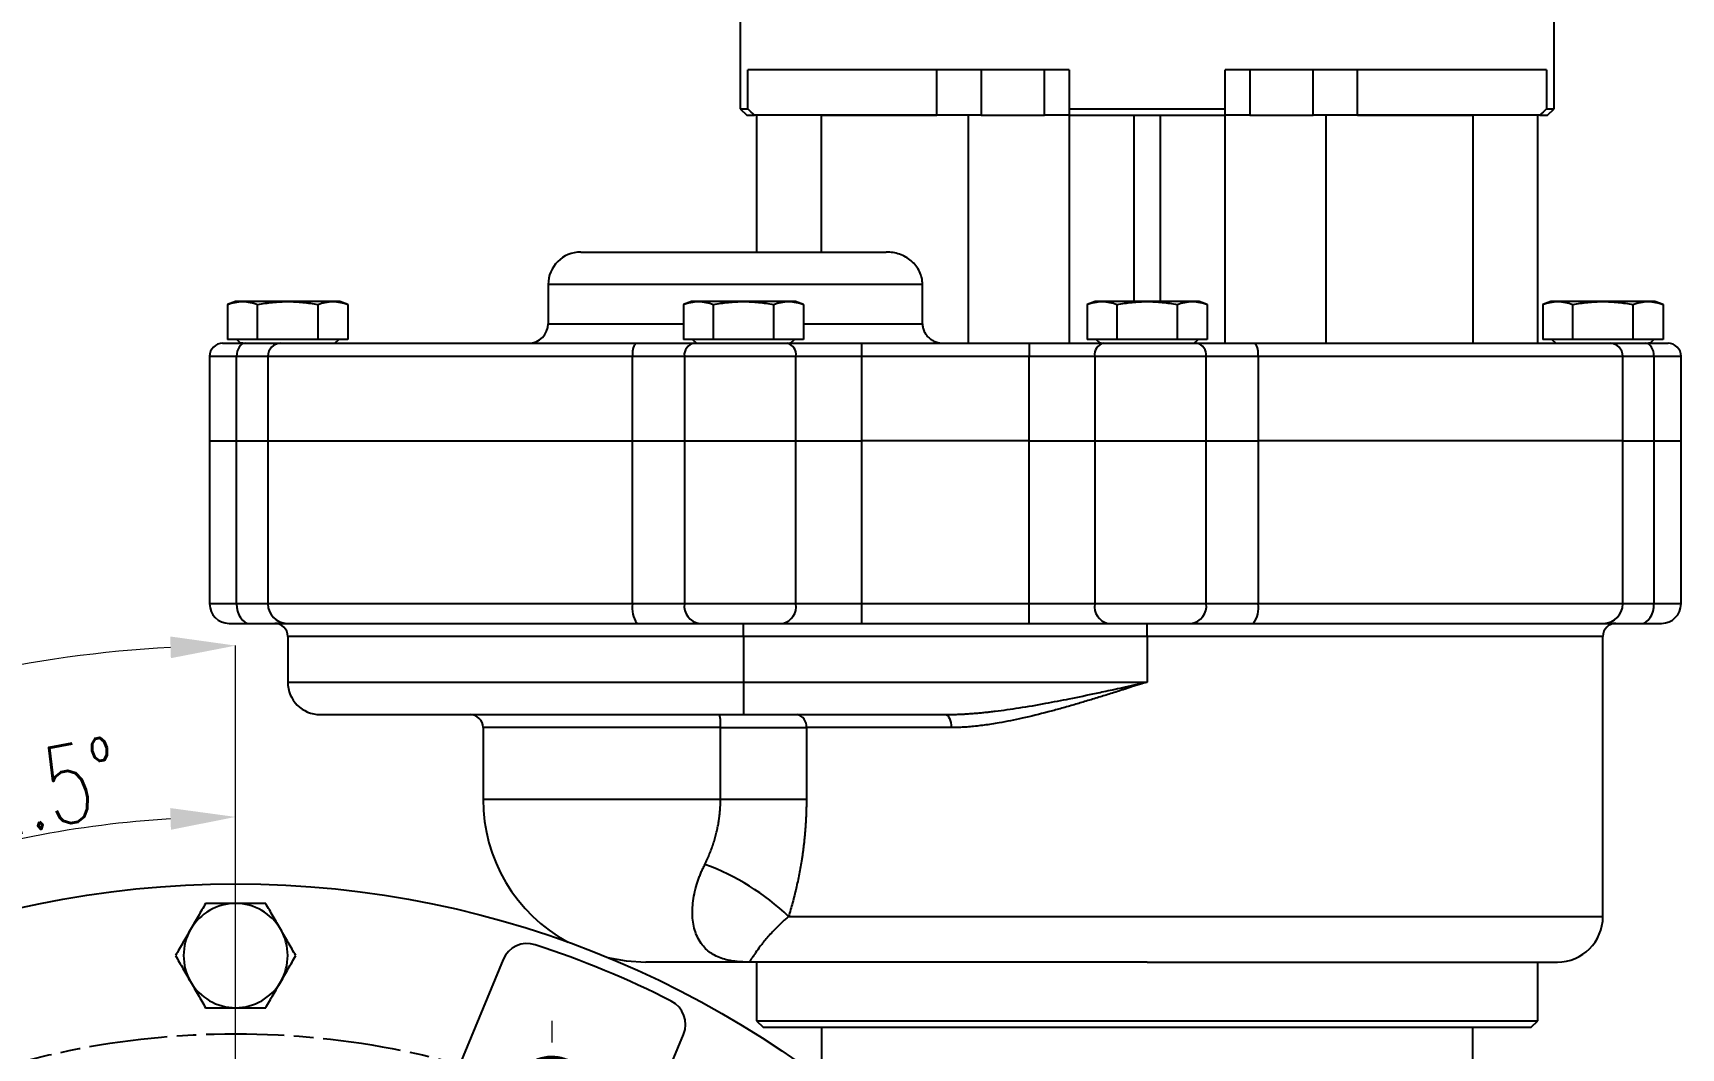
# Model space of a CAD drawing. Header units: millimetres. Extents: x 2251 to 4395, y 932 to 2449.
# Drawn here: x 3513.2 to 3766.3, y 1880 to 2035.8 of the extents above; entities that cross this region are included whole.
import ezdxf

# ---------------------------------------------------------------- set-up
doc = ezdxf.new("R2010")
doc.units = ezdxf.units.MM
doc.linetypes.add('AM_ISO08W050', pattern=[18, 12, -1.5, 3, -1.5])
for name, color, linetype, lineweight in [('10', 7, 'Continuous', 0), ('AM_5', 3, 'Continuous', 25), ('AM_7', 4, 'AM_ISO08W050', 25), ('FORMAT', 7, 'Continuous', 18), ('粗实线', 7, 'Continuous', 40)]:
    doc.layers.add(name, color=color, linetype=linetype, lineweight=lineweight)
doc.styles.add('SLDTEXTSTYLE1', font='txt.shx', dxfattribs={"width": 0.7, "bigfont": 'gbcbig.shx'})
doc.dimstyles.new('SLDDIMSTYLE12$2', dxfattribs={"dimtxt": 12, "dimasz": 10, "dimexe": 0, "dimexo": 0.0625, "dimgap": 0.875, "dimtad": 1, "dimdec": 1, "dimlfac": 1.8, "dimrnd": 1e-09, "dimzin": 12, "dimdsep": 46, "dimtxsty": 'SLDTEXTSTYLE1', "dimcen": 0.09, "dimdle": 8.16, "dimclrd": 3, "dimclre": 3, "dimadec": 0, "dimazin": 3, "dimtfac": 1, "dimtdec": 1, "dimtofl": 0, "dimtmove": 0, "dimatfit": 3, "dimfxl": 0, "dimfrac": 2, "dimtolj": 1, "dimlwd": 5, "dimlwe": 5, "dimarcsym": 0})
doc.dimstyles.new('SLDDIMSTYLE12$3', dxfattribs={"dimtxt": 12, "dimasz": 10, "dimexe": 0, "dimexo": 0.0625, "dimgap": 0.875, "dimtad": 1, "dimdec": 1, "dimlfac": 1.8, "dimrnd": 1e-09, "dimzin": 12, "dimdsep": 46, "dimtxsty": 'SLDTEXTSTYLE1', "dimcen": 0.09, "dimdle": 8.16, "dimclrd": 3, "dimclre": 3, "dimadec": 0, "dimazin": 3, "dimtfac": 1, "dimtdec": 1, "dimtofl": 0, "dimtmove": 0, "dimatfit": 3, "dimfxl": 0, "dimfrac": 2, "dimtolj": 1, "dimlwd": 5, "dimlwe": 5, "dimarcsym": 0})

# ---------------------------------------------------------------- blocks, each defined once
blk = doc.blocks.new('SW_CENTERMARKSYMBOL_9')
at = {"layer": 'FORMAT', "color": 0}
for p, q in [((0, 1.667), (0, 2.333)), ((0, 0), (0, 0.833)), ((-1.667, 0), (-2.333, 0)), ((0, 0), (-0.833, 0)), ((0, 0), (0, -0.833)), ((0, 0), (0.833, 0)), ((1.667, 0), (2.333, 0)), ((0, -1.667), (0, -2.333))]:
    blk.add_line(p, q, dxfattribs=at)
blk = doc.blocks.new('*D86')
at = {"layer": 'AM_5', "color": 3, "linetype": 'Continuous', "lineweight": 5, "transparency": 16777216}
blk.add_line((3365.68, 1887.96), (3415.89, 1850.63), dxfattribs=at)
at = {"layer": 'AM_5', "color": 3, "lineweight": 5, "transparency": 16777216}
for p, q in [((3544.2, 1755.16), (3544.38, 1755.16)), ((3544.29, 1755.07), (3544.29, 1755.25))]:
    blk.add_line(p, q, dxfattribs=at)
at = {"layer": 'AM_5', "color": 3, "transparency": 16777216}
blk.add_solid([(3416.89, 1851.96), (3414.9, 1849.29), (3423.92, 1844.66)], dxfattribs=at)
at = {"layer": 'Defpoints', "color": 0, "transparency": 16777216}
for p in [(3423.92, 1844.66), (3664.67, 1665.66)]:
    blk.add_point(p, dxfattribs=at)
at = {"layer": 'AM_5', "color": 0, "transparency": 16777216, "insert": (3381.72, 1884.6), "char_height": 12, "attachment_point": 5, "rotation": 323.3693, "style": 'SLDTEXTSTYLE1'}
blk.add_mtext('\\A1;∅300', dxfattribs=at)
blk = doc.blocks.new('*D69')
at = {"layer": 'AM_5', "color": 3, "linetype": 'Continuous', "lineweight": 5, "transparency": 16777216}
blk.add_line((3544.29, 1786.57), (3544.29, 1941.75), dxfattribs=at)
at = {"layer": 'AM_5', "color": 3, "lineweight": 5, "transparency": 16777216}
blk.add_line((3494.75, 1804.7), (3412.35, 1887.1), dxfattribs=at)
at = {"layer": 'AM_5', "color": 3, "linetype": 'Continuous', "lineweight": 5, "transparency": 16777216}
blk.add_arc((3544.29, 1755.16), 186.59, 93.071, 131.929, dxfattribs=at)
at = {"layer": 'AM_5', "color": 3, "transparency": 16777216}
for points in [[(3534.25, 1943.15), (3534.34, 1939.82), (3544.29, 1941.75)], [(3420.76, 1892.77), (3418.46, 1895.19), (3412.35, 1887.1)]]:
    blk.add_solid(points, dxfattribs=at)
at = {"layer": 'Defpoints', "color": 0, "transparency": 16777216}
for p in [(3496, 1935.4), (3494.79, 1804.66), (3544.29, 1786.51), (3544.29, 1760.16), (3544.29, 1755.16)]:
    blk.add_point(p, dxfattribs=at)
at = {"layer": 'AM_5', "color": 0, "transparency": 16777216, "insert": (3469.04, 1933.4), "char_height": 12, "attachment_point": 5, "rotation": 22.8885, "style": 'SLDTEXTSTYLE1'}
blk.add_mtext('\\A1;45°', dxfattribs=at)
blk = doc.blocks.new('*D93')
at = {"layer": 'AM_5', "color": 3, "lineweight": 5, "transparency": 16777216}
blk.add_line((3544.29, 1818.33), (3544.29, 1915.45), dxfattribs=at)
at = {"layer": 'AM_5', "color": 3, "linetype": 'Continuous', "lineweight": 5, "transparency": 16777216}
blk.add_line((3494.54, 1875.34), (3483.14, 1903.58), dxfattribs=at)
blk.add_arc((3544.29, 1752.07), 163.39, 93.5072, 108.4698, dxfattribs=at)
at = {"layer": 'AM_5', "color": 3, "transparency": 16777216}
for points in [[(3534.24, 1916.81), (3534.35, 1913.48), (3544.29, 1915.45)], [(3493.1, 1905.47), (3491.95, 1908.6), (3483.14, 1903.58)]]:
    blk.add_solid(points, dxfattribs=at)
at = {"layer": 'Defpoints', "color": 0, "transparency": 16777216}
for p in [(3523.46, 1914.12), (3494.57, 1875.28), (3544.29, 1818.27), (3544.16, 1752.38), (3544.29, 1752.16)]:
    blk.add_point(p, dxfattribs=at)
at = {"layer": 'AM_5', "color": 0, "transparency": 16777216, "insert": (3511.84, 1919.21), "char_height": 12, "attachment_point": 5, "rotation": 10.9885, "style": 'SLDTEXTSTYLE1'}
blk.add_mtext('\\A1;22.5%%D', dxfattribs=at)
blk = doc.blocks.new('*U59')
at = {"layer": '粗实线', "linetype": 'ByBlock'}
blk.add_circle((-0.07, 0), 5.7, dxfattribs=at)
at = {"layer": '粗实线', "color": 3, "linetype": 'ByBlock'}
blk.add_arc((-0.07, 0), 6.09, 222.8944, 167.5618, dxfattribs=at)
blk = doc.blocks.new('*U61')
at = {"layer": '粗实线', "color": 0, "linetype": 'ByBlock', "lineweight": -2, "transparency": 16777216}
for p, rotation in [((18900.81, 8919.97), 45), ((19066.74, 8851.14), 315), ((18832.03, 8851.26), 90.00000000000001), ((18831.98, 8754.04), 135), ((19066.69, 8753.92), 270), ((18997.91, 8685.21), 225), ((18900.69, 8685.26), 180)]:
    blk.add_blockref('*U59', p, dxfattribs=dict(at, rotation=rotation))
blk.add_blockref('*U59', (18998.03, 8919.92), dxfattribs=at)

msp = doc.modelspace()

# ---------------------------------------------------------------- linework, layer by layer
at = {"color": 7, "linetype": 'Continuous', "lineweight": 25}
for p, q in [((3621.791, 2044.163), (3621.791, 2024.163)), ((3746.791, 2024.163), (3746.791, 2044.163)), ((3672.291, 2030.163), (3622.954, 2030.163)), ((3622.954, 2024.163), (3622.954, 2030.163)), ((3651.98, 2023.163), (3651.98, 2030.163)), ((3658.782, 2030.163), (3658.782, 2023.163)), ((3668.501, 2023.163), (3668.501, 2030.163)), ((3672.291, 2030.163), (3672.291, 2024.163)), ((3745.628, 2030.163), (3696.291, 2030.163)), ((3696.291, 2024.163), (3696.291, 2030.163)), ((3700.08, 2030.163), (3700.08, 2023.163)), ((3709.8, 2023.163), (3709.8, 2030.163)), ((3716.602, 2023.163), (3716.602, 2030.163)), ((3745.628, 2030.163), (3745.628, 2024.163)), ((3621.791, 2024.163), (3622.791, 2023.163)), ((3621.791, 2024.163), (3622.954, 2024.163)), ((3622.791, 2023.163), (3623.973, 2023.163)), ((3651.98, 2023.163), (3623.973, 2023.163)), ((3624.291, 2023.163), (3624.291, 2002.163)), ((3634.291, 2002.163), (3634.291, 2023.163)), ((3634.291, 2023.163), (3651.98, 2023.163)), ((3658.782, 2023.163), (3651.98, 2023.163)), ((3656.795, 2023.163), (3656.795, 1988.163)), ((3658.782, 2023.163), (3668.501, 2023.163)), ((3672.291, 2023.163), (3668.501, 2023.163)), ((3672.291, 2024.163), (3696.291, 2024.163)), ((3672.291, 2023.163), (3696.291, 2023.163)), ((3672.291, 2023.163), (3672.291, 1988.163)), ((3682.291, 1994.563), (3682.291, 2023.163)), ((3686.291, 2023.163), (3686.291, 1994.563)), ((3700.08, 2023.163), (3696.291, 2023.163)), ((3696.291, 1988.163), (3696.291, 2023.163)), ((3700.08, 2023.163), (3709.8, 2023.163)), ((3716.602, 2023.163), (3709.8, 2023.163)), ((3711.786, 1988.163), (3711.786, 2023.163)), ((3744.609, 2023.163), (3716.602, 2023.163)), ((3716.602, 2023.163), (3734.291, 2023.163)), ((3734.291, 2023.163), (3734.291, 1988.163)), ((3744.291, 1988.163), (3744.291, 2023.163)), ((3744.609, 2023.163), (3745.791, 2023.163)), ((3745.628, 2024.163), (3746.791, 2024.163)), ((3745.791, 2023.163), (3746.791, 2024.163)), ((3592.291, 1997.163), (3592.291, 1991.163)), ((3649.786, 1997.163), (3592.291, 1997.163)), ((3649.786, 1991.163), (3649.786, 1997.163)), ((3544.291, 1994.563), (3543.053, 1994.112)), ((3543.053, 1994.112), (3543.053, 1988.763)), ((3545.363, 1994.563), (3544.291, 1994.563)), ((3552.291, 1994.563), (3545.363, 1994.563)), ((3547.672, 1988.763), (3547.672, 1994.112)), ((3559.219, 1994.563), (3552.291, 1994.563)), ((3556.91, 1994.112), (3556.91, 1988.763)), ((3560.291, 1994.563), (3559.219, 1994.563)), ((3561.528, 1994.112), (3560.291, 1994.563)), ((3561.528, 1994.112), (3561.528, 1988.763)), ((3614.291, 1994.563), (3613.053, 1994.112)), ((3613.053, 1994.112), (3613.053, 1988.763)), ((3615.363, 1994.563), (3614.291, 1994.563)), ((3622.291, 1994.563), (3615.363, 1994.563)), ((3617.672, 1988.763), (3617.672, 1994.112)), ((3629.219, 1994.563), (3622.291, 1994.563)), ((3626.91, 1994.112), (3626.91, 1988.763)), ((3630.291, 1994.563), (3629.219, 1994.563)), ((3631.528, 1994.112), (3630.291, 1994.563)), ((3631.528, 1994.112), (3631.528, 1988.763)), ((3676.291, 1994.563), (3675.053, 1994.112)), ((3675.053, 1994.112), (3675.053, 1988.763)), ((3677.363, 1994.563), (3676.291, 1994.563)), ((3684.291, 1994.563), (3677.363, 1994.563)), ((3679.672, 1988.763), (3679.672, 1994.112)), ((3691.219, 1994.563), (3684.291, 1994.563)), ((3688.91, 1994.112), (3688.91, 1988.763)), ((3692.291, 1994.563), (3691.219, 1994.563)), ((3693.528, 1994.112), (3692.291, 1994.563)), ((3693.528, 1994.112), (3693.528, 1988.763)), ((3746.291, 1994.563), (3745.053, 1994.112)), ((3745.053, 1994.112), (3745.053, 1988.763)), ((3747.363, 1994.563), (3746.291, 1994.563)), ((3754.291, 1994.563), (3747.363, 1994.563)), ((3749.672, 1988.763), (3749.672, 1994.112)), ((3761.219, 1994.563), (3754.291, 1994.563)), ((3758.91, 1994.112), (3758.91, 1988.763)), ((3762.291, 1994.563), (3761.219, 1994.563)), ((3763.528, 1994.112), (3762.291, 1994.563)), ((3763.528, 1994.112), (3763.528, 1988.763)), ((3592.291, 1991.163), (3613.053, 1991.163)), ((3631.528, 1991.163), (3649.786, 1991.163)), ((3547.672, 1988.763), (3543.053, 1988.763)), ((3544.456, 1988.763), (3545.056, 1988.163)), ((3545.394, 1988.163), (3545.056, 1988.163)), ((3556.91, 1988.763), (3547.672, 1988.763)), ((3561.528, 1988.763), (3556.91, 1988.763)), ((3559.526, 1988.163), (3560.126, 1988.763)), ((3617.672, 1988.763), (3613.053, 1988.763)), ((3614.456, 1988.763), (3615.056, 1988.163)), ((3626.91, 1988.763), (3617.672, 1988.763)), ((3631.528, 1988.763), (3626.91, 1988.763)), ((3629.526, 1988.163), (3629.432, 1988.163)), ((3629.526, 1988.163), (3630.126, 1988.763)), ((3640.429, 1988.163), (3640.429, 1986.163)), ((3640.429, 1988.163), (3666.153, 1988.163)), ((3666.153, 1988.163), (3666.153, 1986.163)), ((3679.672, 1988.763), (3675.053, 1988.763)), ((3676.456, 1988.763), (3677.056, 1988.163)), ((3677.202, 1988.163), (3677.056, 1988.163)), ((3688.91, 1988.763), (3679.672, 1988.763)), ((3693.528, 1988.763), (3688.91, 1988.763)), ((3691.526, 1988.163), (3692.126, 1988.763)), ((3749.672, 1988.763), (3745.053, 1988.763)), ((3746.456, 1988.763), (3747.056, 1988.163)), ((3758.91, 1988.763), (3749.672, 1988.763)), ((3763.528, 1988.763), (3758.91, 1988.763)), ((3761.526, 1988.163), (3761.287, 1988.163)), ((3761.526, 1988.163), (3762.126, 1988.763)), ((3540.291, 1986.163), (3540.291, 1973.163)), ((3540.291, 1986.163), (3544.446, 1986.163)), ((3544.446, 1986.163), (3549.249, 1986.163)), ((3544.446, 1973.163), (3544.446, 1986.163)), ((3549.249, 1986.163), (3605.264, 1986.163)), ((3549.249, 1986.163), (3549.249, 1973.163)), ((3605.264, 1986.163), (3613.21, 1986.163)), ((3605.264, 1973.163), (3605.264, 1986.163)), ((3613.21, 1986.163), (3630.352, 1986.163)), ((3613.21, 1986.163), (3613.21, 1973.163)), ((3630.352, 1973.163), (3630.352, 1986.163)), ((3630.352, 1986.163), (3640.429, 1986.163)), ((3640.429, 1986.163), (3640.429, 1973.163)), ((3640.429, 1986.163), (3666.153, 1986.163)), ((3666.153, 1986.163), (3676.229, 1986.163)), ((3666.153, 1973.163), (3666.153, 1986.163)), ((3676.229, 1986.163), (3693.372, 1986.163)), ((3676.229, 1986.163), (3676.229, 1973.163)), ((3693.372, 1973.163), (3693.372, 1986.163)), ((3693.372, 1986.163), (3701.318, 1986.163)), ((3701.318, 1986.163), (3701.318, 1973.163)), ((3701.318, 1986.163), (3757.333, 1986.163)), ((3757.333, 1973.163), (3757.333, 1986.163)), ((3757.333, 1986.163), (3762.135, 1986.163)), ((3762.135, 1986.163), (3762.135, 1973.163)), ((3762.135, 1986.163), (3766.291, 1986.163)), ((3766.291, 1973.163), (3766.291, 1986.163)), ((3540.291, 1973.163), (3540.291, 1948.163)), ((3540.291, 1973.163), (3544.446, 1973.163)), ((3544.446, 1948.163), (3544.446, 1973.163)), ((3544.446, 1973.163), (3549.249, 1973.163)), ((3549.249, 1973.163), (3549.249, 1948.163)), ((3549.249, 1973.163), (3605.264, 1973.163)), ((3605.264, 1948.163), (3605.264, 1973.163)), ((3605.264, 1973.163), (3613.21, 1973.163)), ((3613.21, 1973.163), (3613.21, 1948.163)), ((3613.21, 1973.163), (3630.352, 1973.163)), ((3630.352, 1948.163), (3630.352, 1973.163)), ((3630.352, 1973.163), (3640.429, 1973.163)), ((3640.429, 1973.163), (3640.429, 1948.163)), ((3666.153, 1973.163), (3640.429, 1973.163)), ((3666.153, 1948.163), (3666.153, 1973.163)), ((3666.153, 1973.163), (3676.229, 1973.163)), ((3676.229, 1973.163), (3676.229, 1948.163)), ((3676.229, 1973.163), (3693.372, 1973.163)), ((3693.372, 1948.163), (3693.372, 1973.163)), ((3693.372, 1973.163), (3701.318, 1973.163)), ((3701.318, 1973.163), (3701.318, 1948.163)), ((3757.333, 1973.163), (3701.318, 1973.163)), ((3757.333, 1948.163), (3757.333, 1973.163)), ((3757.333, 1973.163), (3762.135, 1973.163)), ((3762.135, 1973.163), (3762.135, 1948.163)), ((3762.135, 1973.163), (3766.291, 1973.163)), ((3766.291, 1948.163), (3766.291, 1973.163)), ((3544.446, 1948.163), (3540.291, 1948.163)), ((3549.249, 1948.163), (3544.446, 1948.163)), ((3605.264, 1948.163), (3549.249, 1948.163)), ((3613.21, 1948.163), (3605.264, 1948.163)), ((3630.352, 1948.163), (3613.21, 1948.163)), ((3640.429, 1948.163), (3630.352, 1948.163)), ((3640.429, 1948.163), (3640.429, 1945.163)), ((3666.153, 1948.163), (3640.429, 1948.163)), ((3666.153, 1945.163), (3666.153, 1948.163)), ((3676.229, 1948.163), (3666.153, 1948.163)), ((3693.372, 1948.163), (3676.229, 1948.163)), ((3701.318, 1948.163), (3693.372, 1948.163)), ((3757.333, 1948.163), (3701.318, 1948.163)), ((3762.135, 1948.163), (3757.333, 1948.163)), ((3766.291, 1948.163), (3762.135, 1948.163)), ((3552.171, 1945.163), (3605.945, 1945.163)), ((3622.291, 1943.163), (3622.291, 1945.163)), ((3640.429, 1945.163), (3666.153, 1945.163)), ((3684.291, 1943.163), (3684.291, 1945.163)), ((3700.637, 1945.163), (3754.411, 1945.163)), ((3552.291, 1943.163), (3552.291, 1936.163)), ((3622.291, 1943.163), (3552.291, 1943.163)), ((3684.291, 1943.163), (3622.291, 1943.163)), ((3622.291, 1943.163), (3622.291, 1936.163)), ((3684.291, 1943.163), (3684.291, 1936.163)), ((3754.291, 1943.163), (3684.291, 1943.163)), ((3754.291, 1900.163), (3754.291, 1943.163)), ((3552.291, 1936.163), (3622.291, 1936.163)), ((3622.291, 1936.163), (3684.291, 1936.163)), ((3622.291, 1936.163), (3622.291, 1931.163)), ((3582.291, 1929.163), (3582.291, 1918.163)), ((3618.764, 1929.163), (3582.291, 1929.163)), ((3618.764, 1929.163), (3631.954, 1929.163)), ((3618.764, 1918.163), (3618.764, 1929.163)), ((3622.291, 1931.163), (3653.323, 1931.163)), ((3631.954, 1929.163), (3631.954, 1918.163)), ((3654.183, 1929.163), (3631.954, 1929.163)), ((3582.291, 1918.163), (3618.764, 1918.163)), ((3618.764, 1918.163), (3631.954, 1918.163)), ((3629.215, 1900.163), (3754.291, 1900.163)), ((3585.378, 1893.553), (3557.009, 1825.064)), ((3624.291, 1893.163), (3624.291, 1884.163)), ((3744.291, 1884.163), (3744.291, 1893.163)), ((3550.939, 1889.623), (3551.535, 1890.652)), ((3544.272, 1886.113), (3544.748, 1886.126)), ((3624.291, 1884.163), (3625.291, 1883.163)), ((3624.291, 1884.163), (3744.291, 1884.163)), ((3743.291, 1883.163), (3744.291, 1884.163)), ((3593.992, 1835.955), (3613.094, 1882.072)), ((3625.291, 1883.163), (3743.291, 1883.163)), ((3634.291, 1883.163), (3634.291, 1875.163)), ((3734.291, 1627.163), (3734.291, 1883.163))]:
    msp.add_line(p, q, dxfattribs=at)
at = {"color": 7, "linetype": 'Continuous', "lineweight": 25, "flags": 128}
for points in [[(3545.754, 1988.163), (3545.499, 1988.124), (3545.254, 1988.01), (3545.027, 1987.826), (3544.829, 1987.577), (3544.667, 1987.274), (3544.546, 1986.928), (3544.472, 1986.553), (3544.446, 1986.163)], [(3762.135, 1986.163), (3762.11, 1986.553), (3762.036, 1986.928), (3761.915, 1987.274), (3761.752, 1987.577), (3761.554, 1987.826), (3761.328, 1988.01), (3761.083, 1988.124), (3760.828, 1988.163)], [(3544.446, 1948.163), (3544.484, 1947.577), (3544.596, 1947.015), (3544.777, 1946.496), (3545.021, 1946.041), (3545.318, 1945.668), (3545.657, 1945.391), (3546.025, 1945.22), (3546.408, 1945.163)], [(3760.174, 1945.163), (3760.557, 1945.22), (3760.925, 1945.391), (3761.264, 1945.668), (3761.561, 1946.041), (3761.805, 1946.496), (3761.986, 1947.015), (3762.098, 1947.577), (3762.135, 1948.163)], [(3653.323, 1931.163), (3653.491, 1931.124), (3653.652, 1931.01), (3653.801, 1930.826), (3653.931, 1930.577), (3654.038, 1930.274), (3654.118, 1929.928), (3654.167, 1929.553), (3654.183, 1929.163)], [(3545.265, 1902.154), (3544.999, 1902.181), (3543.477, 1902.171)], [(3601.395, 1893.868), (3604.277, 1893.345), (3607.291, 1893.163)]]:
    msp.add_lwpolyline(points, dxfattribs=at)
at = {"color": 7, "linetype": 'Continuous', "lineweight": 25}
msp.add_circle((3544.291, 1755.163), 150, dxfattribs=at)
for centre, radius, start, end in [((3597.291, 1997.163), 5, 90, 180), ((3589.291, 1991.163), 3, 270, 0), ((3542.291, 1986.163), 2, 90, 180), ((3551.223, 1986.188), 1.974, 90.76791, 180.74785), ((3607.807, 1986.637), 2.587, 143.85476, 190.56369), ((3615.006, 1986.376), 1.809, 98.98174, 186.78498), ((3628.6, 1986.437), 1.773, 351.10007, 76.68564), ((3677.981, 1986.437), 1.773, 103.31436, 188.89993), ((3691.576, 1986.376), 1.809, 353.21502, 81.01826), ((3698.775, 1986.637), 2.587, 349.43631, 36.14524), ((3755.358, 1986.188), 1.974, 359.25215, 89.23209), ((3764.291, 1986.163), 2, 0, 90), ((3543.291, 1948.163), 3, 180, 270), ((3552.211, 1948.124), 2.962, 179.25215, 269.23209), ((3609.078, 1947.451), 3.88, 169.43631, 216.14524), ((3615.904, 1947.842), 2.713, 173.21502, 261.01826), ((3627.724, 1947.751), 2.66, 283.31436, 8.89993), ((3678.857, 1947.751), 2.66, 171.10007, 256.68564), ((3690.678, 1947.842), 2.713, 278.98174, 6.78498), ((3697.503, 1947.451), 3.88, 323.85476, 10.56369), ((3754.371, 1948.124), 2.962, 270.76791, 0.74785), ((3763.291, 1948.163), 3, 270, 0), ((3550.291, 1943.163), 2, 0, 90), ((3756.291, 1943.163), 2, 90, 180), ((3557.291, 1936.163), 5, 180, 270), ((3580.291, 1929.163), 2, 0, 90), ((3612.961, 1929.659), 5.824, 355.11352, 14.96419), ((3630.164, 1929.383), 1.804, 352.97857, 80.59017), ((3607.291, 1918.163), 25, 180, 241.3778), ((3603.75, 1873.558), 36.827, 46.25419, 69.99184), ((3544.291, 1894.163), 8, 90, 150), ((3544.291, 1894.163), 8, 30, 90), ((3747.291, 1900.163), 7, 270, 0), ((3544.291, 1894.163), 8, 150, 210), ((3544.291, 1894.163), 8, 330, 30), ((3589.074, 1892.022), 4, 71.88103, 157.5), ((3544.291, 1755.163), 148, 63.11897, 71.88103), ((3544.291, 1894.163), 8, 210, 270), ((3544.291, 1894.163), 8, 270, 330), ((3609.399, 1883.603), 4, 337.5, 63.11897)]:
    msp.add_arc(centre, radius, start, end, dxfattribs=at)
for points in [[(3623.973, 2023.163), (3623.633, 2023.496), (3623.293, 2023.829), (3622.954, 2024.163)], [(3672.291, 2024.163), (3672.291, 2023.829), (3672.291, 2023.496), (3672.291, 2023.163)], [(3696.291, 2023.163), (3696.291, 2023.496), (3696.291, 2023.829), (3696.291, 2024.163)], [(3745.628, 2024.163), (3745.288, 2023.829), (3744.949, 2023.496), (3744.609, 2023.163)], [(3543.291, 1945.163), (3543.291, 1945.163), (3544.429, 1945.163), (3546.408, 1945.163)], [(3546.408, 1945.163), (3549.289, 1945.163), (3551.307, 1945.163), (3552.171, 1945.163)], [(3605.945, 1945.163), (3609.653, 1945.163), (3612.991, 1945.163), (3615.48, 1945.163)], [(3615.48, 1945.163), (3617.19, 1945.163), (3619.676, 1945.163), (3622.291, 1945.163)], [(3622.291, 1945.163), (3624.526, 1945.163), (3626.681, 1945.163), (3628.337, 1945.163)], [(3628.337, 1945.163), (3631.648, 1945.163), (3635.959, 1945.163), (3640.429, 1945.163)], [(3666.153, 1945.163), (3670.623, 1945.163), (3674.933, 1945.163), (3678.245, 1945.163)], [(3678.245, 1945.163), (3679.9, 1945.163), (3682.056, 1945.163), (3684.291, 1945.163)], [(3684.291, 1945.163), (3686.906, 1945.163), (3689.392, 1945.163), (3691.102, 1945.163)], [(3691.102, 1945.163), (3693.59, 1945.163), (3696.929, 1945.163), (3700.637, 1945.163)], [(3754.411, 1945.163), (3755.275, 1945.163), (3757.293, 1945.163), (3760.174, 1945.163)], [(3760.174, 1945.163), (3762.153, 1945.163), (3763.291, 1945.163), (3763.291, 1945.163)], [(3623.097, 1893.163), (3622.963, 1893.163), (3622.694, 1893.163), (3622.425, 1893.163), (3622.291, 1893.163)]]:
    msp.add_open_spline(points, degree=3, dxfattribs=at)
for points, knots in [([(3597.291, 2002.163), (3597.292, 2002.163), (3597.294, 2002.163), (3597.31, 2002.163), (3597.335, 2002.163), (3597.372, 2002.163), (3597.418, 2002.163), (3597.475, 2002.163), (3597.542, 2002.163), (3597.619, 2002.163), (3597.816, 2002.163), (3598.226, 2002.163), (3599.021, 2002.163), (3600.054, 2002.163), (3601.34, 2002.163), (3602.851, 2002.163), (3604.582, 2002.163), (3606.5, 2002.163), (3608.572, 2002.163), (3610.771, 2002.163), (3613.042, 2002.163), (3615.371, 2002.163), (3617.245, 2002.163), (3618.644, 2002.163), (3619.551, 2002.163), (3620.462, 2002.163), (3621.375, 2002.163), (3621.985, 2002.163), (3622.291, 2002.163)], [0, 0, 0, 0, 0.0129698, 0.0259215, 0.0388604, 0.0517919, 0.0647214, 0.0776543, 0.0905959, 0.1035516, 0.1165267, 0.1782609, 0.2400085, 0.3043159, 0.3686369, 0.4343127, 0.5000022, 0.5656781, 0.6313676, 0.6956751, 0.759996, 0.8217302, 0.8834778, 0.9068114, 0.9300991, 0.9533722, 0.9766621, 1, 1, 1, 1]), ([(3622.291, 2002.163), (3622.445, 2002.163), (3622.754, 2002.163), (3623.216, 2002.163), (3623.678, 2002.163), (3624.14, 2002.163), (3624.601, 2002.163), (3625.061, 2002.163), (3625.918, 2002.163), (3627.166, 2002.163), (3628.797, 2002.163), (3630.409, 2002.163), (3632.53, 2002.163), (3635.078, 2002.163), (3637.427, 2002.163), (3639.155, 2002.163), (3640.361, 2002.163), (3641.478, 2002.163), (3642.328, 2002.163), (3642.959, 2002.163), (3643.403, 2002.163), (3643.827, 2002.163), (3644.091, 2002.163), (3644.223, 2002.163)], [0, 0, 0, 0, 0.0173129, 0.0346117, 0.0519025, 0.0691911, 0.0864835, 0.1037857, 0.1211034, 0.183289, 0.2454947, 0.3088339, 0.3721928, 0.5000018, 0.6278107, 0.6911499, 0.7545088, 0.8166944, 0.8789001, 0.9091872, 0.9394451, 0.9697054, 1, 1, 1, 1]), ([(3649.786, 1997.163), (3649.786, 1997.512), (3649.747, 1997.855), (3649.592, 1998.528), (3649.475, 1998.861), (3649.176, 1999.484), (3648.994, 1999.778), (3648.565, 2000.329), (3648.325, 2000.578), (3647.799, 2001.027), (3647.511, 2001.228), (3646.908, 2001.568), (3646.593, 2001.71), (3645.938, 2001.937), (3645.598, 2002.023), (3644.916, 2002.135), (3644.571, 2002.163), (3644.223, 2002.163)], [0, 0, 0, 0, 0.125, 0.125, 0.25, 0.25, 0.375, 0.375, 0.5, 0.5, 0.625, 0.625, 0.75, 0.75, 0.875, 0.875, 1, 1, 1, 1]), ([(3543.053, 1994.112), (3543.435, 1994.251), (3543.818, 1994.365), (3544.588, 1994.521), (3544.974, 1994.563), (3545.363, 1994.563)], [0, 0, 0, 0, 0.5, 0.5, 1, 1, 1, 1]), ([(3545.363, 1994.563), (3545.751, 1994.563), (3546.138, 1994.521), (3546.907, 1994.365), (3547.29, 1994.251), (3547.672, 1994.112)], [0, 0, 0, 0, 0.5, 0.5, 1, 1, 1, 1]), ([(3547.672, 1994.112), (3548.436, 1994.251), (3549.202, 1994.365), (3550.741, 1994.521), (3551.514, 1994.563), (3552.291, 1994.563)], [0, 0, 0, 0, 0.5, 0.5, 1, 1, 1, 1]), ([(3552.291, 1994.563), (3553.068, 1994.563), (3553.841, 1994.521), (3555.38, 1994.365), (3556.146, 1994.251), (3556.91, 1994.112)], [0, 0, 0, 0, 0.5, 0.5, 1, 1, 1, 1]), ([(3556.91, 1994.112), (3557.291, 1994.251), (3557.674, 1994.365), (3558.444, 1994.521), (3558.831, 1994.563), (3559.219, 1994.563)], [0, 0, 0, 0, 0.5, 0.5, 1, 1, 1, 1]), ([(3559.219, 1994.563), (3559.608, 1994.563), (3559.994, 1994.521), (3560.764, 1994.365), (3561.147, 1994.251), (3561.528, 1994.112)], [0, 0, 0, 0, 0.5, 0.5, 1, 1, 1, 1]), ([(3613.053, 1994.112), (3613.435, 1994.251), (3613.818, 1994.365), (3614.588, 1994.521), (3614.974, 1994.563), (3615.363, 1994.563)], [0, 0, 0, 0, 0.5, 0.5, 1, 1, 1, 1]), ([(3615.363, 1994.563), (3615.751, 1994.563), (3616.138, 1994.521), (3616.907, 1994.365), (3617.29, 1994.251), (3617.672, 1994.112)], [0, 0, 0, 0, 0.5, 0.5, 1, 1, 1, 1]), ([(3617.672, 1994.112), (3618.436, 1994.251), (3619.202, 1994.365), (3620.741, 1994.521), (3621.514, 1994.563), (3622.291, 1994.563)], [0, 0, 0, 0, 0.5, 0.5, 1, 1, 1, 1]), ([(3622.291, 1994.563), (3623.068, 1994.563), (3623.841, 1994.521), (3625.38, 1994.365), (3626.146, 1994.251), (3626.91, 1994.112)], [0, 0, 0, 0, 0.5, 0.5, 1, 1, 1, 1]), ([(3626.91, 1994.112), (3627.291, 1994.251), (3627.674, 1994.365), (3628.444, 1994.521), (3628.831, 1994.563), (3629.219, 1994.563)], [0, 0, 0, 0, 0.5, 0.5, 1, 1, 1, 1]), ([(3629.219, 1994.563), (3629.608, 1994.563), (3629.994, 1994.521), (3630.764, 1994.365), (3631.147, 1994.251), (3631.528, 1994.112)], [0, 0, 0, 0, 0.5, 0.5, 1, 1, 1, 1]), ([(3675.053, 1994.112), (3675.435, 1994.251), (3675.818, 1994.365), (3676.588, 1994.521), (3676.974, 1994.563), (3677.363, 1994.563)], [0, 0, 0, 0, 0.5, 0.5, 1, 1, 1, 1]), ([(3677.363, 1994.563), (3677.751, 1994.563), (3678.138, 1994.521), (3678.907, 1994.365), (3679.29, 1994.251), (3679.672, 1994.112)], [0, 0, 0, 0, 0.5, 0.5, 1, 1, 1, 1]), ([(3679.672, 1994.112), (3680.436, 1994.251), (3681.202, 1994.365), (3682.741, 1994.521), (3683.514, 1994.563), (3684.291, 1994.563)], [0, 0, 0, 0, 0.5, 0.5, 1, 1, 1, 1]), ([(3684.291, 1994.563), (3685.068, 1994.563), (3685.841, 1994.521), (3687.38, 1994.365), (3688.146, 1994.251), (3688.91, 1994.112)], [0, 0, 0, 0, 0.5, 0.5, 1, 1, 1, 1]), ([(3688.91, 1994.112), (3689.291, 1994.251), (3689.674, 1994.365), (3690.444, 1994.521), (3690.831, 1994.563), (3691.219, 1994.563)], [0, 0, 0, 0, 0.5, 0.5, 1, 1, 1, 1]), ([(3691.219, 1994.563), (3691.608, 1994.563), (3691.994, 1994.521), (3692.764, 1994.365), (3693.147, 1994.251), (3693.528, 1994.112)], [0, 0, 0, 0, 0.5, 0.5, 1, 1, 1, 1]), ([(3745.053, 1994.112), (3745.435, 1994.251), (3745.818, 1994.365), (3746.588, 1994.521), (3746.974, 1994.563), (3747.363, 1994.563)], [0, 0, 0, 0, 0.5, 0.5, 1, 1, 1, 1]), ([(3747.363, 1994.563), (3747.751, 1994.563), (3748.138, 1994.521), (3748.907, 1994.365), (3749.29, 1994.251), (3749.672, 1994.112)], [0, 0, 0, 0, 0.5, 0.5, 1, 1, 1, 1]), ([(3749.672, 1994.112), (3750.436, 1994.251), (3751.202, 1994.365), (3752.741, 1994.521), (3753.514, 1994.563), (3754.291, 1994.563)], [0, 0, 0, 0, 0.5, 0.5, 1, 1, 1, 1]), ([(3754.291, 1994.563), (3755.068, 1994.563), (3755.841, 1994.521), (3757.38, 1994.365), (3758.146, 1994.251), (3758.91, 1994.112)], [0, 0, 0, 0, 0.5, 0.5, 1, 1, 1, 1]), ([(3758.91, 1994.112), (3759.291, 1994.251), (3759.674, 1994.365), (3760.444, 1994.521), (3760.831, 1994.563), (3761.219, 1994.563)], [0, 0, 0, 0, 0.5, 0.5, 1, 1, 1, 1]), ([(3761.219, 1994.563), (3761.608, 1994.563), (3761.994, 1994.521), (3762.764, 1994.365), (3763.147, 1994.251), (3763.528, 1994.112)], [0, 0, 0, 0, 0.5, 0.5, 1, 1, 1, 1]), ([(3649.786, 1991.163), (3649.786, 1990.956), (3649.809, 1990.754), (3649.899, 1990.357), (3649.967, 1990.16), (3650.14, 1989.791), (3650.245, 1989.617), (3650.493, 1989.289), (3650.632, 1989.139), (3650.937, 1988.868), (3651.104, 1988.746), (3651.455, 1988.537), (3651.638, 1988.449), (3652.021, 1988.307), (3652.221, 1988.253), (3652.623, 1988.181), (3652.826, 1988.163), (3653.032, 1988.163)], [0, 0, 0, 0, 0.125, 0.125, 0.25, 0.25, 0.375, 0.375, 0.5, 0.5, 0.625, 0.625, 0.75, 0.75, 0.875, 0.875, 1, 1, 1, 1]), ([(3542.291, 1988.163), (3542.292, 1988.163), (3542.293, 1988.163), (3542.308, 1988.163), (3542.33, 1988.163), (3542.362, 1988.163), (3542.404, 1988.163), (3542.454, 1988.163), (3542.564, 1988.163), (3542.781, 1988.163), (3543.18, 1988.163), (3543.685, 1988.163), (3544.189, 1988.163), (3544.634, 1988.163), (3544.986, 1988.163), (3545.358, 1988.163), (3545.622, 1988.163), (3545.754, 1988.163)], [0, 0, 0, 0, 0.0353739, 0.0706714, 0.1059249, 0.1411669, 0.1764302, 0.2117471, 0.2471501, 0.3735494, 0.5000096, 0.6264089, 0.7528692, 0.8147278, 0.8764195, 0.9381187, 1, 1, 1, 1]), ([(3545.754, 1988.163), (3545.849, 1988.163), (3546.04, 1988.163), (3546.318, 1988.163), (3546.591, 1988.163), (3546.858, 1988.163), (3547.119, 1988.163), (3547.374, 1988.163), (3547.833, 1988.163), (3548.463, 1988.163), (3549.205, 1988.163), (3549.855, 1988.163), (3550.317, 1988.163), (3550.636, 1988.163), (3550.849, 1988.163), (3551.039, 1988.163), (3551.144, 1988.163), (3551.197, 1988.163)], [0, 0, 0, 0, 0.0355348, 0.0710273, 0.1064952, 0.1419563, 0.1774283, 0.212929, 0.248476, 0.3742156, 0.5000052, 0.6257448, 0.7515345, 0.8136891, 0.8757548, 0.9378267, 1, 1, 1, 1]), ([(3551.197, 1988.163), (3551.266, 1988.163), (3551.403, 1988.163), (3551.622, 1988.163), (3551.85, 1988.163), (3552.09, 1988.163), (3552.339, 1988.163), (3552.599, 1988.163), (3552.87, 1988.163), (3553.151, 1988.163), (3553.442, 1988.163), (3553.744, 1988.163), (3554.541, 1988.163), (3555.961, 1988.163), (3558.252, 1988.163), (3560.871, 1988.163), (3563.824, 1988.163), (3567.08, 1988.163), (3570.628, 1988.163), (3574.438, 1988.163), (3578.479, 1988.163), (3582.724, 1988.163), (3587.124, 1988.163), (3591.665, 1988.163), (3595.274, 1988.163), (3597.877, 1988.163), (3599.423, 1988.163), (3600.981, 1988.163), (3602.549, 1988.163), (3604.127, 1988.163), (3605.188, 1988.163), (3605.718, 1988.163)], [0, 0, 0, 0, 0.01099053, 0.02197379, 0.03295142, 0.04392506, 0.05489634, 0.06586691, 0.0768384, 0.08781247, 0.09879074, 0.10977487, 0.12076647, 0.18292088, 0.24508187, 0.3084864, 0.37189735, 0.435946, 0.50000088, 0.56404953, 0.62810441, 0.69150893, 0.75491988, 0.81707429, 0.87923528, 0.89937868, 0.91950223, 0.93961602, 0.95973017, 0.9798548, 1, 1, 1, 1]), ([(3605.718, 1988.163), (3605.841, 1988.163), (3606.088, 1988.163), (3606.454, 1988.163), (3606.818, 1988.163), (3607.18, 1988.163), (3607.539, 1988.163), (3607.896, 1988.163), (3608.549, 1988.163), (3609.483, 1988.163), (3610.661, 1988.163), (3611.786, 1988.163), (3612.668, 1988.163), (3613.338, 1988.163), (3613.819, 1988.163), (3614.283, 1988.163), (3614.577, 1988.163), (3614.723, 1988.163)], [0, 0, 0, 0, 0.03553479, 0.0710273, 0.10649523, 0.14195632, 0.17742833, 0.21292899, 0.24847599, 0.37421557, 0.50000523, 0.6257448, 0.75153447, 0.81368907, 0.87575476, 0.93782669, 1, 1, 1, 1]), ([(3614.723, 1988.163), (3614.79, 1988.163), (3614.924, 1988.163), (3615.132, 1988.163), (3615.347, 1988.163), (3615.568, 1988.163), (3615.795, 1988.163), (3616.028, 1988.163), (3616.473, 1988.163), (3617.159, 1988.163), (3618.121, 1988.163), (3619.133, 1988.163), (3620.003, 1988.163), (3620.706, 1988.163), (3621.232, 1988.163), (3621.76, 1988.163), (3622.114, 1988.163), (3622.291, 1988.163)], [0, 0, 0, 0, 0.035381, 0.0706832, 0.1059391, 0.1411812, 0.176442, 0.2117541, 0.2471499, 0.3735492, 0.5000095, 0.6264089, 0.7528692, 0.8147278, 0.8764195, 0.9381187, 1, 1, 1, 1]), ([(3622.291, 1988.163), (3622.392, 1988.163), (3622.595, 1988.163), (3622.899, 1988.163), (3623.203, 1988.163), (3623.505, 1988.163), (3623.806, 1988.163), (3624.312, 1988.163), (3625.015, 1988.163), (3625.896, 1988.163), (3626.747, 1988.163), (3627.467, 1988.163), (3628.063, 1988.163), (3628.551, 1988.163), (3628.856, 1988.163), (3629.009, 1988.163)], [0, 0, 0, 0, 0.04137217, 0.08267166, 0.12393676, 0.16520584, 0.20651729, 0.24790935, 0.37392575, 0.50001417, 0.62603057, 0.75211899, 0.83478129, 0.91730587, 1, 1, 1, 1]), ([(3629.009, 1988.163), (3629.105, 1988.163), (3629.298, 1988.163), (3629.595, 1988.163), (3629.896, 1988.163), (3630.203, 1988.163), (3630.516, 1988.163), (3630.833, 1988.163), (3631.156, 1988.163), (3631.819, 1988.163), (3632.853, 1988.163), (3634.3, 1988.163), (3635.799, 1988.163), (3637.078, 1988.163), (3638.108, 1988.163), (3638.879, 1988.163), (3639.653, 1988.163), (3640.17, 1988.163), (3640.429, 1988.163)], [0, 0, 0, 0, 0.0310406, 0.0620339, 0.0929962, 0.1239437, 0.1548924, 0.1858587, 0.2168587, 0.2479084, 0.373937, 0.500008, 0.6260366, 0.7521075, 0.8141375, 0.8760432, 0.9379542, 1, 1, 1, 1]), ([(3666.153, 1988.163), (3666.282, 1988.163), (3666.541, 1988.163), (3666.929, 1988.163), (3667.316, 1988.163), (3667.702, 1988.163), (3668.088, 1988.163), (3668.473, 1988.163), (3668.857, 1988.163), (3669.63, 1988.163), (3670.783, 1988.163), (3672.282, 1988.163), (3673.728, 1988.163), (3674.876, 1988.163), (3675.751, 1988.163), (3676.381, 1988.163), (3676.991, 1988.163), (3677.379, 1988.163), (3677.573, 1988.163)], [0, 0, 0, 0, 0.0310406, 0.0620339, 0.0929962, 0.1239437, 0.1548924, 0.1858587, 0.2168587, 0.2479084, 0.373937, 0.500008, 0.6260366, 0.7521075, 0.8141375, 0.8760432, 0.9379542, 1, 1, 1, 1]), ([(3677.573, 1988.163), (3677.649, 1988.163), (3677.8, 1988.163), (3678.035, 1988.163), (3678.275, 1988.163), (3678.521, 1988.163), (3678.772, 1988.163), (3679.204, 1988.163), (3679.834, 1988.163), (3680.685, 1988.163), (3681.567, 1988.163), (3682.369, 1988.163), (3683.076, 1988.163), (3683.682, 1988.163), (3684.088, 1988.163), (3684.291, 1988.163)], [0, 0, 0, 0, 0.04137217, 0.08267166, 0.12393676, 0.16520584, 0.20651729, 0.24790935, 0.37392575, 0.50001417, 0.62603057, 0.75211899, 0.83478129, 0.91730587, 1, 1, 1, 1]), ([(3684.291, 1988.163), (3684.392, 1988.163), (3684.594, 1988.163), (3684.897, 1988.163), (3685.199, 1988.163), (3685.5, 1988.163), (3685.8, 1988.163), (3686.098, 1988.163), (3686.651, 1988.163), (3687.449, 1988.163), (3688.46, 1988.163), (3689.423, 1988.163), (3690.171, 1988.163), (3690.731, 1988.163), (3691.127, 1988.163), (3691.505, 1988.163), (3691.741, 1988.163), (3691.858, 1988.163)], [0, 0, 0, 0, 0.035381, 0.0706832, 0.1059391, 0.1411812, 0.176442, 0.2117541, 0.2471499, 0.3735492, 0.5000095, 0.6264089, 0.7528692, 0.8147278, 0.8764195, 0.9381187, 1, 1, 1, 1]), ([(3691.858, 1988.163), (3691.942, 1988.163), (3692.109, 1988.163), (3692.367, 1988.163), (3692.63, 1988.163), (3692.9, 1988.163), (3693.176, 1988.163), (3693.457, 1988.163), (3693.988, 1988.163), (3694.796, 1988.163), (3695.92, 1988.163), (3697.099, 1988.163), (3698.119, 1988.163), (3698.952, 1988.163), (3699.581, 1988.163), (3700.218, 1988.163), (3700.648, 1988.163), (3700.864, 1988.163)], [0, 0, 0, 0, 0.03553479, 0.0710273, 0.10649523, 0.14195632, 0.17742833, 0.21292899, 0.24847599, 0.37421557, 0.50000523, 0.6257448, 0.75153447, 0.81368907, 0.87575476, 0.93782669, 1, 1, 1, 1]), ([(3700.864, 1988.163), (3701.153, 1988.163), (3701.732, 1988.163), (3702.597, 1988.163), (3703.459, 1988.163), (3704.317, 1988.163), (3705.173, 1988.163), (3706.025, 1988.163), (3706.874, 1988.163), (3707.72, 1988.163), (3708.563, 1988.163), (3709.402, 1988.163), (3711.536, 1988.163), (3714.916, 1988.163), (3719.457, 1988.163), (3723.857, 1988.163), (3728.103, 1988.163), (3732.143, 1988.163), (3735.953, 1988.163), (3739.502, 1988.163), (3742.758, 1988.163), (3745.711, 1988.163), (3748.33, 1988.163), (3750.621, 1988.163), (3752.137, 1988.163), (3753.094, 1988.163), (3753.623, 1988.163), (3754.118, 1988.163), (3754.577, 1988.163), (3755.003, 1988.163), (3755.258, 1988.163), (3755.385, 1988.163)], [0, 0, 0, 0, 0.0109905, 0.0219738, 0.0329514, 0.0439251, 0.0548963, 0.0658669, 0.0768384, 0.0878125, 0.0987907, 0.1097749, 0.1207665, 0.1829209, 0.2450819, 0.3084864, 0.3718973, 0.435946, 0.5000009, 0.5640495, 0.6281044, 0.6915089, 0.7549199, 0.8170743, 0.8792353, 0.8993787, 0.9195022, 0.939616, 0.9597302, 0.9798548, 1, 1, 1, 1]), ([(3755.385, 1988.163), (3755.414, 1988.163), (3755.473, 1988.163), (3755.572, 1988.163), (3755.679, 1988.163), (3755.794, 1988.163), (3755.916, 1988.163), (3756.047, 1988.163), (3756.304, 1988.163), (3756.726, 1988.163), (3757.377, 1988.163), (3758.118, 1988.163), (3758.807, 1988.163), (3759.396, 1988.163), (3759.854, 1988.163), (3760.33, 1988.163), (3760.662, 1988.163), (3760.828, 1988.163)], [0, 0, 0, 0, 0.0355348, 0.0710273, 0.1064952, 0.1419563, 0.1774283, 0.212929, 0.248476, 0.3742156, 0.5000052, 0.6257448, 0.7515345, 0.8136891, 0.8757548, 0.9378267, 1, 1, 1, 1]), ([(3760.828, 1988.163), (3760.904, 1988.163), (3761.056, 1988.163), (3761.276, 1988.163), (3761.489, 1988.163), (3761.696, 1988.163), (3761.896, 1988.163), (3762.089, 1988.163), (3762.435, 1988.163), (3762.897, 1988.163), (3763.402, 1988.163), (3763.8, 1988.163), (3764.037, 1988.163), (3764.169, 1988.163), (3764.239, 1988.163), (3764.283, 1988.163), (3764.288, 1988.163), (3764.291, 1988.163)], [0, 0, 0, 0, 0.03538098, 0.07068322, 0.10593911, 0.14118119, 0.17644204, 0.21175416, 0.24714995, 0.37354931, 0.50000963, 0.626409, 0.75286933, 0.81471689, 0.87640491, 0.93810785, 1, 1, 1, 1]), ([(3653.323, 1931.163), (3653.525, 1931.163), (3653.933, 1931.165), (3654.556, 1931.178), (3655.196, 1931.199), (3655.855, 1931.229), (3656.532, 1931.267), (3657.227, 1931.315), (3657.94, 1931.371), (3658.671, 1931.436), (3659.42, 1931.51), (3660.188, 1931.593), (3661.916, 1931.796), (3664.756, 1932.197), (3668.546, 1932.848), (3672.507, 1933.612), (3675.479, 1934.232), (3677.693, 1934.707), (3679.042, 1935), (3680.603, 1935.343), (3682.376, 1935.736), (3683.629, 1936.015), (3684.291, 1936.163)], [0, 0, 0, 0, 0.0199539, 0.0404578, 0.0615128, 0.0831196, 0.105279, 0.1279918, 0.1512587, 0.1750802, 0.1994571, 0.2243898, 0.2498788, 0.3677378, 0.4999469, 0.6163675, 0.7497501, 0.7861991, 0.8294486, 0.8794986, 0.9363491, 1, 1, 1, 1]), ([(3684.291, 1936.163), (3684.019, 1936.076), (3683.5, 1935.909), (3682.756, 1935.671), (3682.083, 1935.456), (3681.481, 1935.263), (3680.95, 1935.094), (3679.949, 1934.776), (3678.526, 1934.327), (3676.598, 1933.728), (3674.735, 1933.163), (3672.822, 1932.599), (3670.953, 1932.068), (3668.364, 1931.368), (3665.232, 1930.597), (3662.338, 1930.01), (3660.393, 1929.69), (3659.267, 1929.528), (3658.178, 1929.395), (3657.127, 1929.291), (3656.112, 1929.218), (3655.134, 1929.172), (3654.497, 1929.166), (3654.183, 1929.163)], [0, 0, 0, 0, 0.0267307, 0.0511304, 0.073199, 0.0929367, 0.1103434, 0.125419, 0.1915233, 0.2504309, 0.3153356, 0.3751838, 0.4392739, 0.5000601, 0.6314499, 0.7502069, 0.7892104, 0.8270785, 0.8638271, 0.8994736, 0.934037, 0.9675381, 1, 1, 1, 1]), ([(3557.291, 1931.163), (3557.291, 1931.163), (3564.139, 1931.163), (3588.518, 1931.163), (3605.052, 1931.163), (3622.291, 1931.163)], [0, 0, 0, 0, 0.5, 0.5, 1, 1, 1, 1]), ([(3616.351, 1908.163), (3616.412, 1908.288), (3616.534, 1908.537), (3616.71, 1908.918), (3616.881, 1909.302), (3617.045, 1909.689), (3617.203, 1910.081), (3617.354, 1910.476), (3617.498, 1910.875), (3617.636, 1911.277), (3617.766, 1911.682), (3617.889, 1912.09), (3618.005, 1912.502), (3618.14, 1913.021), (3618.286, 1913.651), (3618.433, 1914.393), (3618.553, 1915.14), (3618.647, 1915.891), (3618.714, 1916.646), (3618.756, 1917.404), (3618.761, 1917.91), (3618.764, 1918.163)], [0, 0, 0, 0, 0.0428071, 0.0854067, 0.1278068, 0.1700159, 0.2120434, 0.2538995, 0.295595, 0.3371413, 0.3785508, 0.4198361, 0.4610109, 0.5020891, 0.5741463, 0.6457369, 0.716951, 0.7878839, 0.8586347, 0.9293055, 1, 1, 1, 1]), ([(3631.954, 1918.163), (3631.953, 1917.955), (3631.952, 1917.541), (3631.942, 1916.92), (3631.926, 1916.3), (3631.904, 1915.681), (3631.875, 1915.063), (3631.84, 1914.446), (3631.798, 1913.829), (3631.751, 1913.214), (3631.696, 1912.6), (3631.636, 1911.986), (3631.569, 1911.374), (3631.496, 1910.762), (3631.417, 1910.152), (3631.332, 1909.542), (3631.157, 1908.378), (3630.859, 1906.67), (3630.465, 1904.82), (3630.113, 1903.363), (3629.831, 1902.283), (3629.533, 1901.215), (3629.321, 1900.514), (3629.215, 1900.163)], [0, 0, 0, 0, 0.0333164, 0.06659, 0.0998289, 0.133041, 0.1662346, 0.1994177, 0.2325984, 0.2657848, 0.2989852, 0.3322075, 0.36546, 0.3987505, 0.4320873, 0.4654782, 0.4989313, 0.6240721, 0.749517, 0.8120325, 0.8745844, 0.9372234, 1, 1, 1, 1]), ([(3622.291, 1893.176), (3622.175, 1893.181), (3621.943, 1893.191), (3621.597, 1893.214), (3621.251, 1893.244), (3620.906, 1893.282), (3620.561, 1893.331), (3620.218, 1893.389), (3619.631, 1893.51), (3618.809, 1893.745), (3617.55, 1894.307), (3616.17, 1895.369), (3615.21, 1896.869), (3614.709, 1898.363), (3614.49, 1899.554), (3614.417, 1900.85), (3614.496, 1902.214), (3614.728, 1903.653), (3615.035, 1904.838), (3615.33, 1905.741), (3615.549, 1906.344), (3615.792, 1906.949), (3616.057, 1907.556), (3616.253, 1907.96), (3616.351, 1908.163)], [0, 0, 0, 0, 0.0171565, 0.034573, 0.0522591, 0.0702238, 0.0884755, 0.1070221, 0.1258716, 0.1859165, 0.2502649, 0.3672912, 0.4997666, 0.5611647, 0.6251634, 0.6866952, 0.7498049, 0.8120772, 0.8750564, 0.9000419, 0.925012, 0.9499838, 0.9749742, 1, 1, 1, 1]), ([(3539.672, 1902.163), (3539.29, 1901.501), (3538.907, 1900.838), (3538.138, 1899.505), (3537.751, 1898.836), (3537.363, 1898.163)], [0, 0, 0, 0, 0.5, 0.5, 1, 1, 1, 1]), ([(3544.291, 1902.163), (3543.514, 1902.163), (3542.741, 1902.163), (3541.202, 1902.163), (3540.436, 1902.163), (3539.672, 1902.163)], [0, 0, 0, 0, 0.5, 0.5, 1, 1, 1, 1]), ([(3548.91, 1902.163), (3548.146, 1902.163), (3547.38, 1902.163), (3545.841, 1902.163), (3545.068, 1902.163), (3544.291, 1902.163)], [0, 0, 0, 0, 0.5, 0.5, 1, 1, 1, 1]), ([(3551.219, 1898.163), (3550.831, 1898.836), (3550.444, 1899.505), (3549.674, 1900.838), (3549.291, 1901.501), (3548.91, 1902.163)], [0, 0, 0, 0, 0.5, 0.5, 1, 1, 1, 1]), ([(3629.215, 1900.163), (3629.122, 1900.084), (3628.939, 1899.929), (3628.677, 1899.699), (3628.427, 1899.476), (3628.19, 1899.258), (3627.964, 1899.046), (3627.749, 1898.841), (3627.546, 1898.642), (3627.132, 1898.23), (3626.563, 1897.633), (3625.675, 1896.628), (3624.821, 1895.552), (3624.105, 1894.55), (3623.634, 1893.851), (3623.386, 1893.486), (3623.252, 1893.305), (3623.179, 1893.217), (3623.127, 1893.17), (3623.107, 1893.165), (3623.097, 1893.163)], [0, 0, 0, 0, 0.0167138, 0.0331164, 0.0492068, 0.0649838, 0.0804465, 0.0955944, 0.1104267, 0.1249431, 0.1888554, 0.2500367, 0.3774559, 0.4998465, 0.6259103, 0.7498041, 0.8135481, 0.8764576, 0.9385881, 1, 1, 1, 1]), ([(3537.363, 1898.163), (3536.974, 1897.49), (3536.588, 1896.82), (3535.818, 1895.487), (3535.435, 1894.824), (3535.053, 1894.163)], [0, 0, 0, 0, 0.5, 0.5, 1, 1, 1, 1]), ([(3553.528, 1894.163), (3553.147, 1894.824), (3552.764, 1895.487), (3551.994, 1896.82), (3551.608, 1897.49), (3551.219, 1898.163)], [0, 0, 0, 0, 0.5, 0.5, 1, 1, 1, 1]), ([(3535.053, 1894.163), (3535.435, 1893.501), (3535.818, 1892.838), (3536.588, 1891.505), (3536.974, 1890.836), (3537.363, 1890.163)], [0, 0, 0, 0, 0.5, 0.5, 1, 1, 1, 1]), ([(3551.219, 1890.163), (3551.608, 1890.836), (3551.994, 1891.505), (3552.764, 1892.838), (3553.147, 1893.501), (3553.528, 1894.163)], [0, 0, 0, 0, 0.5, 0.5, 1, 1, 1, 1]), ([(3622.291, 1893.163), (3622.16, 1893.163), (3621.898, 1893.163), (3621.506, 1893.163), (3621.116, 1893.163), (3620.725, 1893.163), (3620.336, 1893.163), (3619.948, 1893.163), (3619.212, 1893.163), (3618.139, 1893.163), (3616.742, 1893.163), (3615.379, 1893.163), (3613.615, 1893.163), (3611.608, 1893.163), (3609.98, 1893.163), (3608.949, 1893.163), (3608.329, 1893.163), (3607.852, 1893.163), (3607.577, 1893.163), (3607.427, 1893.163), (3607.349, 1893.163), (3607.3, 1893.163), (3607.294, 1893.163), (3607.291, 1893.163)], [0, 0, 0, 0, 0.0166782, 0.0333287, 0.0499631, 0.0665927, 0.0832289, 0.0998832, 0.1165669, 0.1783186, 0.2400927, 0.3044186, 0.368767, 0.5000034, 0.6312398, 0.6955658, 0.7599141, 0.8216659, 0.8834399, 0.9126021, 0.9417087, 0.9708209, 1, 1, 1, 1]), ([(3623.097, 1893.163), (3622.962, 1893.163), (3622.691, 1893.164), (3622.425, 1893.172), (3622.291, 1893.176)], [0, 0, 0, 0, 0.4982138, 1, 1, 1, 1]), ([(3684.291, 1893.163), (3684.014, 1893.163), (3683.459, 1893.163), (3682.628, 1893.163), (3681.798, 1893.163), (3680.968, 1893.163), (3680.139, 1893.163), (3679.312, 1893.163), (3678.485, 1893.163), (3677.659, 1893.163), (3676.833, 1893.163), (3676.009, 1893.163), (3675.186, 1893.163), (3672.926, 1893.163), (3669.254, 1893.163), (3664.21, 1893.163), (3659.256, 1893.163), (3654.413, 1893.163), (3649.764, 1893.163), (3645.35, 1893.163), (3641.223, 1893.163), (3637.436, 1893.163), (3634.007, 1893.163), (3630.989, 1893.163), (3628.369, 1893.163), (3626.691, 1893.163), (3625.679, 1893.163), (3625.171, 1893.163), (3624.694, 1893.163), (3624.248, 1893.163), (3623.832, 1893.163), (3623.445, 1893.163), (3623.213, 1893.163), (3623.097, 1893.163)], [0, 0, 0, 0, 0.00992647, 0.0198444, 0.02975551, 0.03966153, 0.04956419, 0.0594652, 0.06936631, 0.07926923, 0.0891757, 0.09908744, 0.10900617, 0.11893361, 0.18091719, 0.24290705, 0.30670394, 0.37050704, 0.43525078, 0.50000082, 0.56474457, 0.62949461, 0.6932915, 0.7570946, 0.81907817, 0.88106803, 0.89807927, 0.91506904, 0.93204601, 0.94901888, 0.96599638, 0.98298719, 1, 1, 1, 1]), ([(3684.291, 1893.163), (3700.999, 1893.163), (3717.024, 1893.163), (3740.653, 1893.163), (3747.291, 1893.163), (3747.291, 1893.163)], [0, 0, 0, 0, 0.5, 0.5, 1, 1, 1, 1]), ([(3537.363, 1890.163), (3537.751, 1889.49), (3538.138, 1888.82), (3538.907, 1887.487), (3539.29, 1886.824), (3539.672, 1886.163)], [0, 0, 0, 0, 0.5, 0.5, 1, 1, 1, 1]), ([(3548.91, 1886.163), (3549.291, 1886.824), (3549.674, 1887.487), (3550.444, 1888.82), (3550.831, 1889.49), (3551.219, 1890.163)], [0, 0, 0, 0, 0.5, 0.5, 1, 1, 1, 1]), ([(3539.672, 1886.163), (3540.436, 1886.163), (3541.202, 1886.163), (3542.741, 1886.163), (3543.514, 1886.163), (3544.291, 1886.163)], [0, 0, 0, 0, 0.5, 0.5, 1, 1, 1, 1]), ([(3544.291, 1886.163), (3545.068, 1886.163), (3545.841, 1886.163), (3547.38, 1886.163), (3548.146, 1886.163), (3548.91, 1886.163)], [0, 0, 0, 0, 0.5, 0.5, 1, 1, 1, 1])]:
    msp.add_open_spline(points, degree=3, knots=knots, dxfattribs=at)
at = {"layer": 'AM_7'}
msp.add_circle((3544.291, 1755.163), 127, dxfattribs=at)

# ---------------------------------------------------------------- block references
at = {"layer": '10', "xscale": 5, "yscale": 5, "zscale": 5}
msp.add_blockref('SW_CENTERMARKSYMBOL_9', (3592.892, 1872.495), dxfattribs=at)
at = {"layer": '粗实线', "linetype": 'ByBlock'}
msp.add_blockref('*U61', (-15405.068, -7047.428), dxfattribs=at)

# ---------------------------------------------------------------- dimensions: what is measured, and where the dimension line sits
at = {"layer": 'AM_5'}
dim = msp.add_angular_dim_2l(base=(3495.998, 1935.396), line1=((3544.291, 1760.163), (3544.291, 1786.508)), line2=((3544.291, 1755.163), (3494.793, 1804.66)), dimstyle='SLDDIMSTYLE12$2', override={"dimlfac": 1}, dxfattribs=at)
dim.commit()
dim.dimension.update_dxf_attribs({"geometry": '*D69', "text_midpoint": (3471.718, 1927.062), "dimtype": 162})
dim = msp.add_angular_dim_2l(base=(3523.457, 1914.121), line1=((3544.164, 1752.381), (3494.567, 1875.277)), line2=((3544.291, 1752.163), (3544.291, 1818.272)), text='22.5%%D', dimstyle='SLDDIMSTYLE12$2', override={"dimlfac": 1, "dimpost": ''}, dxfattribs=at)
dim.commit()
dim.dimension.update_dxf_attribs({"geometry": '*D93', "text_midpoint": (3511.836, 1919.208)})
dim = msp.add_diameter_dim_2p(p1=(3664.666, 1665.664), p2=(3423.916, 1844.661), dimstyle='SLDDIMSTYLE12$3', override={"dimlfac": 1, "dimpost": ''}, dxfattribs=at)
dim.commit()
dim.dimension.update_dxf_attribs({"geometry": '*D86', "text_midpoint": (3377.618, 1879.084), "dimtype": 163})

doc.saveas('drawing.dxf')
